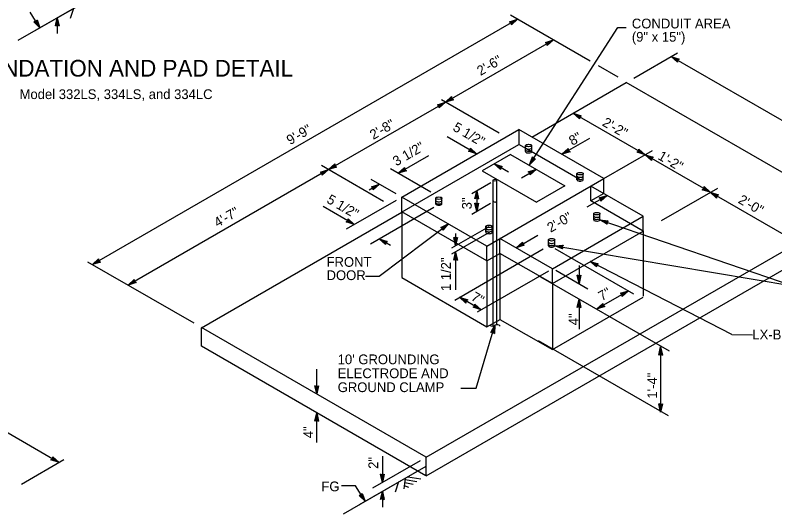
# Model space of a CAD drawing. Extents: x -894 to 866, y -472 to 714.
# Drawn here: x 39 to 583, y -113 to 245 of the extents above; entities that cross this region are included whole.
import ezdxf

# ---------------------------------------------------------------- set-up
doc = ezdxf.new("R2010")
doc.units = 0
for name, color, linetype in [('es_DETAIL', 7, 'Continuous'), ('es_DETAIL-anno', 7, 'Continuous'), ('rd_PROFILE-OG', 7, 'Continuous')]:
    doc.layers.add(name, color=color, linetype=linetype)

msp = doc.modelspace()

# ---------------------------------------------------------------- linework, layer by layer
at = {"layer": 'es_DETAIL'}
for p, q in [((409.14, 157.05), (476.91, 196.18)), ((638.01, 103.16), (476.91, 196.18)), ((315.87, 114.05), (399.74, 162.48)), ((460.72, 127.27), (399.74, 162.48)), ((400.02, 151.79), (400.02, 162.42)), ((316.06, 103.31), (399.94, 151.74)), ((405.3, 148.64), (399.94, 151.74)), ((404.58, 146.66), (404.58, 151.13)), ((443.77, 126.43), (405.3, 148.64)), ((409.05, 146.55), (409.05, 151.04)), ((393.91, 144.59), (373.45, 132.78)), ((393.91, 144.59), (432.88, 122.09)), ((404.58, 146.64), (404.58, 146.66)), ((373.45, 132.78), (412.43, 110.28)), ((441.55, 126.46), (441.55, 130.85)), ((446.02, 126.4), (446.02, 130.85)), ((376.85, 78.84), (460.72, 127.27)), ((381.36, 111.34), (381.36, 126.15)), ((384.06, 111.27), (384.06, 126.15)), ((441.55, 126.36), (441.55, 126.46)), ((446.02, 126.36), (446.02, 126.4)), ((460.88, 116.55), (460.88, 126.94)), ((432.88, 122.09), (412.43, 110.28)), ((489.08, 100.26), (451.52, 121.96)), ((451.52, 111.33), (451.52, 121.72)), ((448.95, 107.03), (463.16, 115.23)), ((460.88, 116.55), (451.52, 111.26)), ((315.87, 103.42), (315.87, 114.05)), ((376.85, 78.84), (315.87, 114.05)), ((340.19, 108.94), (340.19, 113.43)), ((344.66, 108.98), (344.66, 113.47)), ((381.36, 21.43), (381.36, 111.34)), ((384.06, 22.41), (384.06, 111.27)), ((489.08, 89.57), (451.52, 111.26)), ((172.11, 20.2), (316.02, 103.29)), ((376.85, 68.21), (315.87, 103.42)), ((315.87, 103.42), (315.87, 56.18)), ((333.4, -72.7), (638.01, 103.16)), ((423.87, 62.61), (489.08, 100.26)), ((453.51, 97.68), (453.51, 102.17)), ((457.97, 97.68), (457.97, 102.17)), ((489.08, 89.57), (489.08, 100.26)), ((376.24, 88.78), (376.24, 93.1)), ((380.67, 88.78), (380.67, 93.1)), ((432.92, 97.77), (433.07, 97.86)), ((333.4, -85.99), (638.01, 89.87)), ((380.67, 88.61), (380.67, 88.78)), ((423.88, 51.93), (489.08, 89.57)), ((489.08, 89.87), (489.08, 42.86)), ((423.87, 62.61), (386.3, 84.3)), ((386.3, 73.49), (386.3, 84.12)), ((397.97, 77.59), (413.52, 86.57)), ((421.1, 78.99), (421.1, 83.47)), ((425.58, 78.87), (425.58, 83.36)), ((376.85, 68.03), (376.85, 78.66)), ((376.85, 68.21), (386.3, 73.44)), ((423.88, 51.93), (386.3, 73.62)), ((386.3, 73.44), (386.3, 26.18)), ((376.85, 68.21), (376.85, 20.96)), ((423.88, 51.93), (423.88, 62.62)), ((315.87, 56.18), (376.85, 20.95)), ((423.88, 51.93), (423.88, 4.67)), ((423.88, 4.67), (489.08, 42.22)), ((376.85, 20.95), (386.44, 26.23)), ((386.3, 26.15), (423.88, 4.67)), ((172.11, 6.91), (172.11, 20.2)), ((333.4, -72.7), (172.3, 20.31)), ((333.21, -86.1), (172.11, 6.91)), ((333.4, -85.99), (333.4, -72.7))]:
    msp.add_line(p, q, dxfattribs=at)
for centre, start, end in [((380.97, 24.21), 223.1824, 308.3572), ((384.18, 19.6), 36.1026, 121.2775)]:
    msp.add_arc(centre, 2.81, start, end, dxfattribs=at)
for centre, major_axis, ratio, start_param, end_param in [((406.8, 149.37), (2.24, 0), 0.394737, 3.040094, 6.310209), ((406.8, 147.84), (2.24, 0), 0.394737, 3.040094, 6.310209), ((406.82, 146.57), (2.24, 0), 0.394737, 3.034763, 6.24127), ((443.81, 126.37), (2.24, 0), 0.394737, 3.040094, 6.310209), ((443.85, 129.12), (2.24, 0), 0.394737, 3.040094, 6.310209), ((443.85, 127.58), (2.24, 0), 0.394737, 3.040094, 6.310209), ((342.48, 111.5), (2.24, 0), 0.394737, 3.040094, 6.310209), ((342.48, 109.97), (2.24, 0), 0.394737, 3.040094, 6.310209), ((382.7, 111.21), (-1.35, 0), 0.577345, 6.262527, 9.504807), ((342.44, 109.01), (2.24, 0), 0.394737, 3.291289, 6.133489), ((455.77, 100.44), (2.24, 0), 0.394737, 3.040094, 6.310209), ((455.77, 98.91), (2.24, 0), 0.394737, 3.040094, 6.310209), ((455.77, 97.69), (2.24, 0), 0.394737, 3.040094, 6.310209), ((378.47, 88.61), (2.24, 0), 0.394737, 2.951853, 6.472925), ((378.43, 91.5), (2.24, 0), 0.394737, 3.040094, 6.310209), ((378.43, 89.97), (2.24, 0), 0.394737, 3.040094, 6.310209), ((423.37, 81.64), (2.24, 0), 0.394737, 3.040094, 6.310209), ((423.37, 80.11), (2.24, 0), 0.394737, 3.040094, 6.310209), ((423.29, 79), (2.24, 0), 0.394737, 3.291289, 6.133489)]:
    msp.add_ellipse(centre, major_axis=major_axis, ratio=ratio, start_param=start_param, end_param=end_param, dxfattribs=at)
for centre, major_axis, ratio in [((406.86, 151.03), (2.24, 0), 0.394737), ((443.81, 130.84), (2.24, 0), 0.394737), ((382.71, 126.15), (-1.35, 0), 0.577345), ((342.44, 113.23), (2.24, 0), 0.394737), ((455.77, 102.15), (2.24, 0), 0.394737), ((378.47, 92.98), (2.24, 0), 0.394737), ((423.33, 83.36), (2.24, 0), 0.394737)]:
    msp.add_ellipse(centre, major_axis=major_axis, ratio=ratio, dxfattribs=at)
at = {"layer": 'es_DETAIL-anno'}
for p, q in [((40.78, 226.61), (100.14, 260.89)), ((56.31, 235.58), (49.35, 246.77)), ((68.73, 242.75), (68.73, 231.35)), ((398.98, 241.68), (93.93, 65.56)), ((451.08, 211.6), (393.96, 244.58)), ((347.19, 182.11), (424.67, 226.84)), ((347.19, 182.11), (424.67, 226.84)), ((482.36, 199.32), (513.75, 217.45)), ((509.09, 214.92), (670.33, 121.83)), ((471.04, 200.07), (457.04, 208.16)), ((263.39, 133.72), (347.19, 182.11)), ((263.39, 133.72), (347.19, 182.11)), ((385.65, 159.98), (344.36, 183.81)), ((537.19, 117.45), (438.87, 174.21)), ((369.57, 145.05), (348.52, 157.21)), ((430.78, 144.73), (450.67, 156.21)), ((460.72, 127.27), (495.72, 147.48)), ((313.37, 131.11), (335.32, 143.78)), ((302.81, 110.96), (258.35, 136.63)), ((392.51, 131.81), (382.14, 137.79)), ((263.28, 133.78), (119.52, 50.78)), ((336.7, 117.64), (307.82, 134.31)), ((401.63, 127.81), (412.4, 134.03)), ((311.77, 116.42), (293.96, 126.7)), ((299.85, 123.3), (292.47, 119.04)), ((366.02, 116.51), (379.79, 124.46)), ((502.08, 97.18), (542.46, 120.49)), ((369.65, 118.61), (369.65, 103.67)), ((599.97, 81.2), (537.19, 117.45)), ((276.18, 91.13), (312.14, 111.89)), ((379.53, 109.38), (366.07, 101.61)), ((281.82, 94.35), (259.47, 107.25)), ((293.38, 80.43), (338.93, 106.73)), ((351.75, 77.56), (378.47, 92.98)), ((457.98, 97.69), (596.77, 50.21)), ((378.47, 88.61), (351.55, 73.06)), ((354.52, 87.88), (354.52, 79.16)), ((307.8, 79.35), (299.65, 84.05)), ((353.88, 40.09), (417.4, 76.76)), ((425.58, 78.9), (596.76, 50.21)), ((425.74, 77.19), (482.15, 44.63)), ((354.52, 74.58), (354.52, 47.42)), ((166.92, 23.42), (90.76, 67.39)), ((552.71, 15.33), (450.91, 67.73)), ((370.23, 31.64), (421.38, 61.18)), ((426.36, 61.44), (449.36, 48.16)), ((443, 65.01), (443, 52.01)), ((413.66, 57.83), (507.63, 3.57)), ((478.45, 46.76), (455.64, 33.59)), ((372.82, 33.16), (357.38, 42.07)), ((443, 40.64), (443, 19.16)), ((474.32, 43.01), (474.22, 42.95)), ((369.15, -23.18), (382.71, 22.01)), ((-91.24, 16.66), (70, -76.44)), ((413.66, 11.09), (506.86, -42.72)), ((552.71, 15.33), (567.32, 15.12)), ((501.5, 6.44), (501.5, -40.3)), ((501.5, 6.44), (501.5, -40.3)), ((254.82, -27.34), (254.82, -9.61)), ((358.32, -23.18), (369.15, -23.18)), ((254.82, -62.18), (254.82, -40.88)), ((43.12, -91.96), (73.44, -74.45)), ((295.1, -94.81), (329.25, -75.1)), ((301.99, -72.07), (301.99, -90.84)), ((274.03, -113.36), (333.4, -79.08)), ((282.61, -93.2), (272.72, -93.24)), ((289.57, -104.39), (282.61, -93.2)), ((301.99, -97.22), (301.99, -108.61))]:
    msp.add_line(p, q, dxfattribs=at)
for points in [[(54.25, 241.27), (56.31, 235.58), (52.04, 239.86), (52.44, 239.87), (55.57, 236.73), (54.07, 240.91), (53.89, 240.54), (54.85, 237.87), (52.85, 239.88), (53.26, 239.89), (54.12, 239.02), (53.7, 240.18), (53.56, 239.9), (52.04, 239.86), (53.56, 239.9)], [(67.41, 236.85), (68.73, 242.75), (70.04, 236.85), (69.69, 237.06), (68.74, 241.38), (67.76, 237.05), (68.11, 237.26), (68.73, 240.03), (69.34, 237.27), (68.99, 237.48), (68.73, 238.67), (68.46, 237.47), (68.73, 237.63), (70.04, 236.85), (68.73, 237.63)], [(393.21, 239.87), (398.98, 241.68), (394.52, 237.59), (394.53, 238), (397.8, 240.99), (393.56, 239.67), (393.92, 239.47), (396.62, 240.32), (394.53, 238.41), (394.54, 238.81), (395.45, 239.64), (394.27, 239.27), (394.55, 239.12), (394.52, 237.59), (394.55, 239.12)], [(418.9, 225.03), (424.67, 226.84), (420.21, 222.76), (420.22, 223.16), (423.49, 226.15), (419.26, 224.83), (419.61, 224.64), (422.32, 225.48), (420.23, 223.57), (420.24, 223.98), (421.14, 224.81), (419.97, 224.44), (420.24, 224.28), (420.21, 222.76), (420.24, 224.28)], [(513.54, 210.83), (509.09, 214.92), (514.86, 213.1), (514.5, 212.9), (510.28, 214.24), (513.54, 211.23), (513.53, 211.64), (511.44, 213.56), (514.15, 212.71), (513.79, 212.51), (512.62, 212.88), (513.53, 212.05), (513.52, 212.36), (514.86, 213.1), (513.52, 212.36)], [(513.54, 210.83), (509.09, 214.92), (514.86, 213.1), (514.5, 212.9), (510.28, 214.24), (513.54, 211.23), (513.53, 211.64), (511.44, 213.56), (514.15, 212.71), (513.79, 212.51), (512.62, 212.88), (513.53, 212.05), (513.52, 212.36), (514.86, 213.1), (513.52, 212.36)], [(352.97, 183.92), (347.19, 182.11), (351.65, 186.19), (351.64, 185.79), (348.38, 182.8), (352.61, 184.12), (352.26, 184.31), (349.55, 183.47), (351.64, 185.38), (351.63, 184.97), (350.73, 184.14), (351.9, 184.51), (351.62, 184.67), (351.65, 186.19), (351.62, 184.67)], [(341.42, 180.3), (347.19, 182.11), (342.73, 178.02), (342.74, 178.43), (346.01, 181.42), (341.77, 180.1), (342.13, 179.9), (344.84, 180.75), (342.75, 178.84), (342.75, 179.24), (343.66, 180.07), (342.48, 179.7), (342.76, 179.55), (342.73, 178.02), (342.76, 179.55)], [(443.32, 170.12), (438.87, 174.21), (444.64, 172.4), (444.28, 172.2), (440.06, 173.53), (443.32, 170.53), (443.31, 170.93), (441.22, 172.85), (443.93, 172), (443.57, 171.8), (442.4, 172.17), (443.31, 171.34), (443.3, 171.66), (444.64, 172.4), (443.3, 171.66)], [(365.11, 149.15), (369.57, 145.05), (363.8, 146.87), (364.16, 147.07), (368.38, 145.74), (365.12, 148.74), (365.13, 148.34), (367.22, 146.41), (364.51, 147.27), (364.87, 147.46), (366.04, 147.1), (365.13, 147.93), (365.14, 147.61), (363.8, 146.87), (365.14, 147.61)], [(436.56, 146.54), (430.78, 144.73), (435.24, 148.82), (435.23, 148.41), (431.97, 145.42), (436.2, 146.74), (435.85, 146.94), (433.14, 146.09), (435.23, 148), (435.22, 147.59), (434.32, 146.77), (435.49, 147.13), (435.21, 147.29), (435.24, 148.82), (435.21, 147.29)], [(486, 148.53), (490.45, 144.43), (484.68, 146.25), (485.04, 146.45), (489.26, 145.12), (486, 148.12), (486.01, 147.72), (488.1, 145.8), (485.39, 146.65), (485.75, 146.84), (486.92, 146.48), (486.01, 147.31), (486.02, 146.99), (484.68, 146.25), (486.02, 146.99)], [(411.75, 141.5), (407.45, 137.25), (409.54, 142.92), (409.72, 142.56), (408.19, 138.4), (411.35, 141.51), (410.94, 141.53), (408.92, 139.53), (409.9, 142.19), (410.08, 141.83), (409.66, 140.68), (410.53, 141.54), (410.22, 141.55), (409.54, 142.92), (410.22, 141.55)], [(494.91, 140.34), (490.45, 144.43), (496.22, 142.62), (495.86, 142.42), (491.64, 143.75), (494.9, 140.75), (494.89, 141.15), (492.81, 143.07), (495.51, 142.22), (495.15, 142.02), (493.98, 142.39), (494.89, 141.56), (494.88, 141.87), (496.22, 142.62), (494.88, 141.87)], [(269.16, 135.53), (263.39, 133.72), (267.85, 137.81), (267.84, 137.4), (264.57, 134.41), (268.8, 135.73), (268.45, 135.93), (265.74, 135.08), (267.83, 136.99), (267.82, 136.59), (266.92, 135.76), (268.09, 136.13), (267.82, 136.28), (267.85, 137.81), (267.82, 136.28)], [(386.6, 133.7), (382.14, 137.79), (387.91, 135.97), (387.56, 135.78), (383.33, 137.11), (386.59, 134.11), (386.59, 134.51), (384.5, 136.43), (387.2, 135.58), (386.84, 135.38), (385.68, 135.75), (386.58, 134.92), (386.58, 135.23), (387.91, 135.97), (386.58, 135.23)], [(257.51, 131.97), (263.28, 133.78), (258.82, 129.69), (258.83, 130.1), (262.1, 133.09), (257.86, 131.77), (258.22, 131.57), (260.93, 132.42), (258.84, 130.51), (258.84, 130.92), (259.75, 131.75), (258.57, 131.38), (258.85, 131.22), (258.82, 129.69), (258.85, 131.22)], [(319.15, 132.92), (313.37, 131.11), (317.83, 135.19), (317.83, 134.78), (314.56, 131.79), (318.79, 133.11), (318.44, 133.31), (315.73, 132.46), (317.82, 134.38), (317.81, 133.97), (316.91, 133.14), (318.08, 133.51), (317.81, 133.66), (317.83, 135.19), (317.81, 133.66)], [(406.62, 132.22), (412.4, 134.03), (407.94, 129.94), (407.95, 130.35), (411.21, 133.34), (406.98, 132.02), (407.33, 131.82), (410.04, 132.67), (407.95, 130.75), (407.96, 131.16), (408.86, 131.99), (407.69, 131.62), (407.97, 131.47), (407.94, 129.94), (407.97, 131.47)], [(294.08, 121.49), (299.85, 123.3), (295.39, 119.21), (295.4, 119.62), (298.67, 122.61), (294.43, 121.29), (294.79, 121.09), (297.5, 121.94), (295.41, 120.03), (295.41, 120.43), (296.32, 121.26), (295.14, 120.89), (295.42, 120.74), (295.39, 119.21), (295.42, 120.74)], [(532.74, 121.54), (537.19, 117.45), (531.42, 119.27), (531.78, 119.46), (536.01, 118.13), (532.74, 121.14), (532.75, 120.73), (534.84, 118.81), (532.14, 119.66), (532.49, 119.86), (533.66, 119.49), (532.76, 120.32), (532.76, 120.01), (531.42, 119.27), (532.76, 120.01)], [(532.74, 121.54), (537.19, 117.45), (531.42, 119.27), (531.78, 119.46), (536.01, 118.13), (532.74, 121.14), (532.75, 120.73), (534.84, 118.81), (532.14, 119.66), (532.49, 119.86), (533.66, 119.49), (532.76, 120.32), (532.76, 120.01), (531.42, 119.27), (532.76, 120.01)], [(368.33, 112.7), (369.64, 118.61), (370.95, 112.7), (370.6, 112.91), (369.65, 117.24), (368.67, 112.91), (369.02, 113.12), (369.64, 115.89), (370.26, 113.12), (369.91, 113.33), (369.64, 114.53), (369.37, 113.33), (369.64, 113.49), (370.95, 112.7), (369.64, 113.49)], [(457.38, 113.42), (463.15, 115.23), (458.69, 111.14), (458.7, 111.55), (461.97, 114.54), (457.73, 113.22), (458.09, 113.02), (460.8, 113.87), (458.71, 111.96), (458.72, 112.36), (459.62, 113.19), (458.45, 112.82), (458.72, 112.67), (458.69, 111.14), (458.72, 112.67)], [(541.65, 113.35), (537.19, 117.45), (542.96, 115.63), (542.61, 115.43), (538.38, 116.77), (541.64, 113.76), (541.64, 114.17), (539.55, 116.09), (542.25, 115.23), (541.89, 115.04), (540.72, 115.41), (541.63, 114.57), (541.63, 114.89), (542.96, 115.63), (541.63, 114.89)], [(541.65, 113.35), (537.19, 117.45), (542.96, 115.63), (542.61, 115.43), (538.38, 116.77), (541.64, 113.76), (541.64, 114.17), (539.55, 116.09), (542.25, 115.23), (541.89, 115.04), (540.72, 115.41), (541.63, 114.57), (541.63, 114.89), (542.96, 115.63), (541.63, 114.89)], [(370.96, 109.57), (369.65, 103.67), (368.34, 109.57), (368.69, 109.36), (369.64, 105.04), (370.61, 109.37), (370.27, 109.16), (369.65, 106.39), (369.03, 109.15), (369.38, 108.94), (369.65, 107.75), (369.92, 108.95), (369.65, 108.79), (368.34, 109.57), (369.65, 108.79)], [(277.37, 98.44), (281.82, 94.35), (276.05, 96.17), (276.41, 96.36), (280.63, 95.03), (277.37, 98.04), (277.38, 97.63), (279.47, 95.71), (276.77, 96.56), (277.12, 96.76), (278.29, 96.39), (277.39, 97.22), (277.39, 96.91), (276.05, 96.17), (277.39, 96.91)], [(343.78, 92.25), (349.25, 94.83), (345.39, 90.17), (345.34, 90.58), (348.17, 93.99), (344.16, 92.1), (344.54, 91.95), (347.1, 93.17), (345.29, 90.98), (345.25, 91.39), (346.03, 92.33), (344.91, 91.8), (345.21, 91.69), (345.39, 90.17), (345.21, 91.69)], [(463.14, 94.53), (457.98, 97.69), (463.99, 97.01), (463.68, 96.75), (459.28, 97.25), (463.06, 94.93), (462.98, 95.32), (460.56, 96.81), (463.37, 96.49), (463.06, 96.23), (461.84, 96.36), (462.89, 95.72), (462.83, 96.03), (463.99, 97.01), (462.83, 96.03)], [(463.14, 94.53), (457.98, 97.69), (463.99, 97.01), (463.68, 96.75), (459.28, 97.25), (463.06, 94.93), (462.98, 95.32), (460.56, 96.81), (463.37, 96.49), (463.06, 96.23), (461.84, 96.36), (462.89, 95.72), (462.83, 96.03), (463.99, 97.01), (462.83, 96.03)], [(304.11, 79.96), (299.65, 84.05), (305.42, 82.23), (305.07, 82.04), (300.84, 83.37), (304.1, 80.36), (304.1, 80.77), (302.01, 82.69), (304.71, 81.84), (304.35, 81.64), (303.18, 82.01), (304.09, 81.18), (304.09, 81.49), (305.42, 82.23), (304.09, 81.49)], [(355.84, 85.06), (354.52, 79.16), (353.21, 85.06), (353.56, 84.85), (354.52, 80.53), (355.49, 84.85), (355.14, 84.65), (354.52, 81.88), (353.91, 84.64), (354.26, 84.43), (354.53, 83.24), (354.79, 84.44), (354.52, 84.28), (353.21, 85.06), (354.52, 84.28)], [(403.74, 79.4), (397.97, 77.59), (402.43, 81.68), (402.42, 81.27), (399.15, 78.28), (403.39, 79.6), (403.03, 79.8), (400.32, 78.95), (402.41, 80.87), (402.4, 80.46), (401.5, 79.63), (402.68, 80), (402.4, 80.15), (402.43, 81.68), (402.4, 80.15)], [(431.24, 76.78), (425.58, 78.9), (431.61, 79.38), (431.35, 79.07), (426.93, 78.72), (431.09, 77.16), (430.93, 77.53), (428.27, 78.52), (431.09, 78.75), (430.84, 78.43), (429.62, 78.34), (430.77, 77.91), (430.65, 78.2), (431.61, 79.38), (430.65, 78.2)], [(353.2, 68.67), (354.52, 74.58), (355.83, 68.67), (355.48, 68.88), (354.53, 73.21), (353.55, 68.88), (353.9, 69.09), (354.52, 71.86), (355.13, 69.09), (354.78, 69.3), (354.52, 70.5), (354.25, 69.3), (354.52, 69.46), (355.83, 68.67), (354.52, 69.46)], [(99.7, 67.37), (93.93, 65.56), (98.39, 69.64), (98.38, 69.24), (95.11, 66.24), (99.35, 67.56), (98.99, 67.76), (96.28, 66.91), (98.37, 68.83), (98.37, 68.42), (97.46, 67.59), (98.64, 67.96), (98.36, 68.12), (98.39, 69.64), (98.36, 68.12)], [(455.56, 63.85), (450.91, 67.73), (456.76, 66.19), (456.42, 65.97), (452.13, 67.1), (455.53, 64.26), (455.51, 64.66), (453.33, 66.48), (456.07, 65.76), (455.72, 65.55), (454.54, 65.86), (455.48, 65.07), (455.46, 65.38), (456.76, 66.19), (455.46, 65.38)], [(125.29, 52.59), (119.52, 50.78), (123.98, 54.87), (123.97, 54.46), (120.7, 51.47), (124.94, 52.79), (124.58, 52.99), (121.88, 52.14), (123.96, 54.05), (123.96, 53.65), (123.05, 52.82), (124.23, 53.19), (123.95, 53.34), (123.98, 54.87), (123.95, 53.34)], [(444.32, 57.91), (443, 52.01), (441.69, 57.91), (442.04, 57.7), (443, 53.37), (443.97, 57.7), (443.62, 57.49), (443, 54.72), (442.39, 57.49), (442.74, 57.28), (443.01, 56.08), (443.27, 57.29), (443, 57.12), (441.69, 57.91), (443, 57.12)], [(472.67, 44.94), (478.44, 46.75), (473.98, 42.66), (473.99, 43.07), (477.26, 46.06), (473.02, 44.74), (473.38, 44.54), (476.09, 45.39), (474, 43.47), (474, 43.88), (474.91, 44.71), (473.73, 44.34), (474.01, 44.19), (473.98, 42.66), (474.01, 44.19)], [(361.84, 37.98), (357.38, 42.07), (363.15, 40.25), (362.8, 40.05), (358.57, 41.39), (361.83, 38.38), (361.83, 38.79), (359.74, 40.71), (362.44, 39.86), (362.08, 39.66), (360.92, 40.03), (361.82, 39.2), (361.82, 39.51), (363.15, 40.25), (361.82, 39.51)], [(441.68, 34.73), (443, 40.64), (444.31, 34.73), (443.96, 34.94), (443.01, 39.27), (442.03, 34.94), (442.38, 35.15), (443, 37.92), (443.61, 35.15), (443.26, 35.36), (443, 36.56), (442.73, 35.36), (443, 35.52), (444.31, 34.73), (443, 35.52)], [(368.38, 37.25), (372.83, 33.16), (367.06, 34.98), (367.42, 35.17), (371.65, 33.84), (368.38, 36.85), (368.39, 36.44), (370.48, 34.52), (367.78, 35.37), (368.13, 35.57), (369.3, 35.2), (368.4, 36.03), (368.4, 35.72), (367.06, 34.98), (368.4, 35.72)], [(461.41, 35.4), (455.64, 33.59), (460.1, 37.68), (460.09, 37.27), (456.82, 34.28), (461.06, 35.6), (460.7, 35.8), (457.99, 34.95), (460.08, 36.86), (460.07, 36.46), (459.17, 35.63), (460.35, 36), (460.07, 36.15), (460.1, 37.68), (460.07, 36.15)], [(379.75, 16.73), (382.71, 22.01), (382.27, 15.97), (382, 16.28), (382.32, 20.69), (380.15, 16.83), (380.54, 16.93), (381.93, 19.4), (381.72, 16.58), (381.45, 16.88), (381.54, 18.1), (380.94, 17.03), (381.24, 17.11), (382.27, 15.97), (381.24, 17.11)], [(500.18, 0.53), (501.5, 6.44), (502.81, 0.53), (502.46, 0.74), (501.5, 5.07), (500.53, 0.74), (500.88, 0.95), (501.5, 3.72), (502.11, 0.95), (501.76, 1.16), (501.5, 2.36), (501.23, 1.16), (501.5, 1.32), (502.81, 0.53), (501.5, 1.32)], [(256.14, -21.43), (254.82, -27.34), (253.51, -21.43), (253.86, -21.64), (254.81, -25.97), (255.79, -21.64), (255.44, -21.85), (254.82, -24.62), (254.21, -21.85), (254.55, -22.06), (254.82, -23.26), (255.09, -22.06), (254.82, -22.22), (253.51, -21.43), (254.82, -22.22)], [(502.82, -34.39), (501.5, -40.3), (500.19, -34.39), (500.54, -34.6), (501.5, -38.93), (502.47, -34.6), (502.12, -34.81), (501.5, -37.58), (500.89, -34.81), (501.24, -35.02), (501.5, -36.22), (501.77, -35.02), (501.5, -35.18), (500.19, -34.39), (501.5, -35.18)], [(253.5, -46.79), (254.82, -40.88), (256.13, -46.79), (255.78, -46.58), (254.82, -42.25), (253.85, -46.58), (254.2, -46.37), (254.81, -43.6), (255.43, -46.37), (255.08, -46.16), (254.81, -44.96), (254.55, -46.16), (254.82, -46), (256.13, -46.79), (254.82, -46)], [(65.54, -72.34), (70, -76.44), (64.23, -74.62), (64.59, -74.42), (68.81, -75.76), (65.55, -72.75), (65.56, -73.16), (67.65, -75.08), (64.94, -74.23), (65.3, -74.03), (66.47, -74.4), (65.56, -73.56), (65.57, -73.88), (64.23, -74.62), (65.57, -73.88)], [(303.31, -84.93), (301.99, -90.84), (300.68, -84.93), (301.03, -85.14), (301.98, -89.47), (302.96, -85.14), (302.61, -85.35), (301.99, -88.12), (301.38, -85.35), (301.73, -85.56), (301.99, -86.76), (302.26, -85.56), (301.99, -85.72), (300.68, -84.93), (301.99, -85.72)], [(300.67, -103.12), (301.99, -97.22), (303.3, -103.12), (302.95, -102.91), (301.99, -98.59), (301.02, -102.91), (301.37, -102.7), (301.99, -99.94), (302.6, -102.7), (302.25, -102.49), (301.98, -101.3), (301.72, -102.5), (301.99, -102.33), (303.3, -103.12), (301.99, -102.33)], [(287.51, -98.7), (289.57, -104.39), (285.29, -100.11), (285.7, -100.1), (288.83, -103.23), (287.32, -99.06), (287.14, -99.42), (288.11, -102.09), (286.1, -100.09), (286.51, -100.08), (287.38, -100.95), (286.96, -99.79), (286.82, -100.07), (285.29, -100.11), (286.82, -100.07)]]:
    msp.add_lwpolyline(points, close=True, dxfattribs=at)
for points in [[(407.45, 137.25), (470.76, 235.65), (476.81, 235.65)], [(289.93, 57.19), (299.7, 57.19), (349.1, 94.69)]]:
    msp.add_lwpolyline(points, dxfattribs=at)
at = {"layer": 'rd_PROFILE-OG'}
for p, q in [((80.35, 249.47), (77.95, 242.23)), ((320.22, -86.75), (329.43, -88.28)), ((313.6, -90.49), (311.2, -97.74)), ((318.3, -87.82), (317.23, -95.35)), ((318.16, -90.85), (323.97, -92.12)), ((318.35, -88.83), (326.58, -90.2)), ((317.66, -93.12), (320.71, -94.28))]:
    msp.add_line(p, q, dxfattribs=at)
for points in [[(52.32, 233.27), (100.14, 260.89)], [(285.57, -106.69), (333.4, -79.08)]]:
    msp.add_lwpolyline(points, dxfattribs=at)

# ---------------------------------------------------------------- texts
at = {"layer": 'es_DETAIL-anno'}
for s, height, p in [('CONDUIT AREA', 7, (480.9, 235.09)), ('(9" x 15")', 7, (480.9, 225.56)), ('FOUNDATION AND PAD DETAIL', 12, (-4.64, 200.51)), ('Model 332LS, 334LS, and 334LC ', 7, (41.7, 184.38)), ('FRONT', 7, (261.91, 63.95)), ('DOOR', 7, (261.91, 54.42)), ('LX-BBS CABINET DOOR', 7, (567.32, 11.85)), ("10' GROUNDING", 7, (269.89, -5.98)), ('ELECTRODE AND', 7, (269.89, -15.98)), ('GROUND CLAMP', 7, (269.89, -25.98)), ('FG', 7, (258.21, -97.18))]:
    msp.add_text(s, height=height, dxfattribs=at).set_placement(p)
for s, rotation, p in [('2\'-6"', 30, (372.3, 200.89)), ('2\'-8"', 30, (295.45, 155.02)), ('2\'-2"', 330, (459.1, 165.66)), ('9\'-9"', 30, (235.73, 151.23)), ('5 1/2"', 330, (351.92, 162.18)), ('8"', 30, (438.26, 150.71)), ('3 1/2"', 30, (311.94, 136)), ('1\'-2"', 330, (498.95, 141.57)), ('5 1/2"', 330, (261.44, 110.34)), ('2\'-0"', 330, (556.6, 110.16)), ('3"', 90, (366.05, 105.21)), ('4\'-7"', 30, (183.71, 92.02)), ('2\'-0"', 30, (422.65, 88.35)), ('1 1/2"', 90, (351.07, 46.52)), ('7"', 30, (459.34, 39.19)), ('7"', 330, (364.94, 40.44)), ('4"', 90, (442.61, 21.98)), ('1\'-4"', 90, (499.05, -30.65)), ('4"', 90, (252.27, -59.04)), ('2"', 90, (298.97, -81.06))]:
    msp.add_text(s, height=7, rotation=rotation, dxfattribs=at).set_placement(p)

doc.saveas('drawing.dxf')
